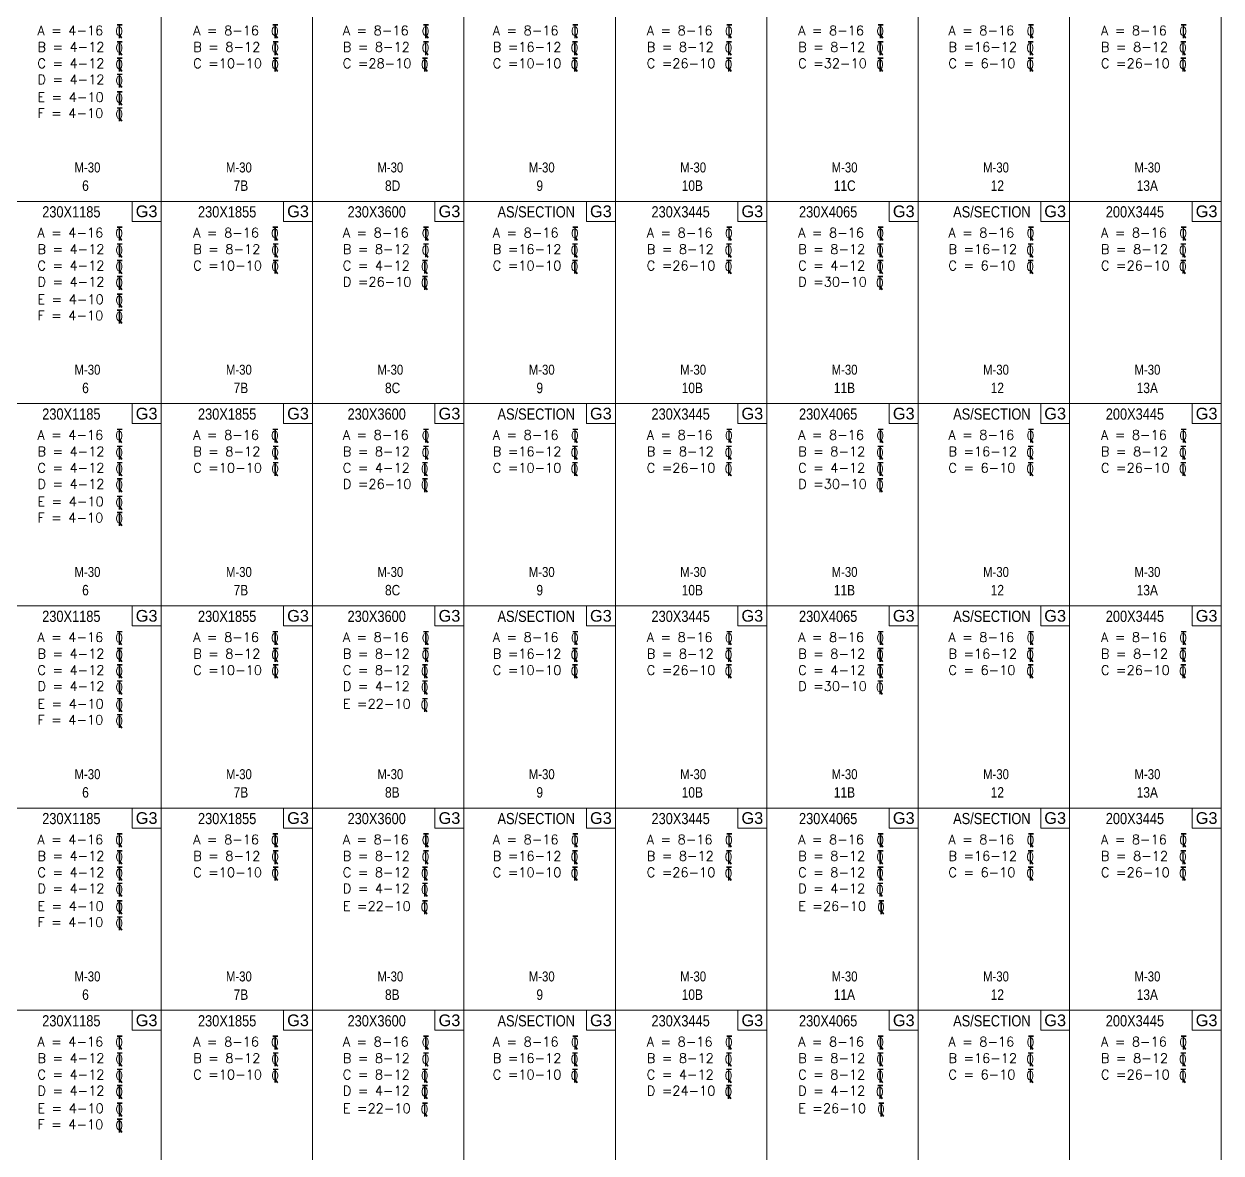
# Model space of a CAD drawing. Header units: millimetres. Extents: x 1123469 to 1752051, y -126924 to 196924.
# Drawn here: x 1588940 to 1613072, y -48790 to -26027 of the extents above; entities that cross this region are included whole.
import ezdxf

# ---------------------------------------------------------------- set-up
doc = ezdxf.new("R2010")
doc.units = ezdxf.units.MM
doc.header["$LTSCALE"] = 500
doc.header["$MEASUREMENT"] = 0
for name, color, linetype, lineweight in [('LINE', 7, 'Continuous', 13), ('TEXT', 7, 'Continuous', 13), ('TEXT 3', 3, 'Continuous', 5), ('TEXT2', 3, 'Continuous', 15), ('TEXT2MM', 3, 'Continuous', 18)]:
    doc.layers.add(name, color=color, linetype=linetype, lineweight=lineweight)
doc.styles.add('ABHI', font='arial.ttf')
doc.styles.add('RAWAT', font='romand.shx', dxfattribs={"height": 115})
doc.styles.add('RD', font='romand.shx', dxfattribs={"height": 200})
doc.styles.add('TEXT', font='ARIALN.TTF', dxfattribs={"width": 0.8})

# ---------------------------------------------------------------- blocks, each defined once
blk = doc.blocks.new('T')
at = {"layer": 'LINE'}
for p, q in [((-27, 79), (39, 79)), ((-27, 72), (39, 72)), ((-2, 70), (-2, -99)), ((5, 70), (5, -99)), ((1, -61), (31, -100)), ((7, -57), (36, -96))]:
    blk.add_line(p, q, dxfattribs=at)
at = {"layer": 'LINE', "style": 'RAWAT'}
blk.add_text('0', height=115, dxfattribs=at).set_placement((-50, -63))

msp = doc.modelspace()

# ---------------------------------------------------------------- linework, layer by layer
at = {"layer": 'LINE', "color": 1}
for p, q in [((1591704.3, -71371.1, -2437250811), (1591704.3, -1062, -2437250811)), ((1594756.8, -71371.1, -2437250811), (1594756.8, -1062, -2437250811)), ((1597809.3, -71371.1, -2437250811), (1597809.3, -1062, -2437250811)), ((1600861.8, -71371.1, -2437250811), (1600861.8, -1062, -2437250811)), ((1603914.3, -71371.1, -2437250811), (1603914.3, -1062, -2437250811)), ((1606966.8, -71371.1, -2437250811), (1606966.8, -1062, -2437250811)), ((1610019.3, -71371.1, -2437250811), (1610019.3, -1062, -2437250811)), ((1565791.1, -29603.3, -2437250811), (1613071.8, -29603.3, -2437250811)), ((1565791.1, -33680.6, -2437250811), (1613071.8, -33680.6, -2437250811)), ((1565791.1, -37758, -2437250811), (1613071.8, -37758, -2437250811)), ((1565791.1, -41835.3, -2437250811), (1613071.8, -41835.3, -2437250811)), ((1565791.1, -45912.6, -2437250811), (1613071.8, -45912.6, -2437250811))]:
    msp.add_line(p, q, dxfattribs=at)
at = {"layer": 'LINE', "color": 2}
msp.add_line((1613071.8, -71371.1, -2437250811), (1613071.8, -1062, -2437250811), dxfattribs=at)
at = {"layer": 'TEXT2', "color": 7, "lineweight": 20, "elevation": -2437250811}
for points in [[(1591704.3, -29603.3), (1591120.5, -29603.3), (1591120.5, -30006.5), (1591704.3, -30006.5)], [(1594756.8, -29603.3), (1594173, -29603.3), (1594173, -30006.5), (1594756.8, -30006.5)], [(1597809.3, -29603.3), (1597225.5, -29603.3), (1597225.5, -30006.5), (1597809.3, -30006.5)], [(1600861.8, -29603.3), (1600278, -29603.3), (1600278, -30006.5), (1600861.8, -30006.5)], [(1603914.3, -29603.3), (1603330.5, -29603.3), (1603330.5, -30006.5), (1603914.3, -30006.5)], [(1606966.8, -29603.3), (1606383, -29603.3), (1606383, -30006.5), (1606966.8, -30006.5)], [(1610019.3, -29603.3), (1609435.5, -29603.3), (1609435.5, -30006.5), (1610019.3, -30006.5)], [(1613071.8, -29603.3), (1612488.1, -29603.3), (1612488.1, -30006.5), (1613071.8, -30006.5)], [(1591704.3, -33680.6), (1591120.5, -33680.6), (1591120.5, -34083.9), (1591704.3, -34083.9)], [(1594756.8, -33680.6), (1594173, -33680.6), (1594173, -34083.9), (1594756.8, -34083.9)], [(1597809.3, -33680.6), (1597225.5, -33680.6), (1597225.5, -34083.9), (1597809.3, -34083.9)], [(1600861.8, -33680.6), (1600278, -33680.6), (1600278, -34083.9), (1600861.8, -34083.9)], [(1603914.3, -33680.6), (1603330.5, -33680.6), (1603330.5, -34083.9), (1603914.3, -34083.9)], [(1606966.8, -33680.6), (1606383, -33680.6), (1606383, -34083.9), (1606966.8, -34083.9)], [(1610019.3, -33680.6), (1609435.5, -33680.6), (1609435.5, -34083.9), (1610019.3, -34083.9)], [(1613071.8, -33680.6), (1612488.1, -33680.6), (1612488.1, -34083.9), (1613071.8, -34083.9)], [(1591704.3, -37758), (1591120.5, -37758), (1591120.5, -38161.2), (1591704.3, -38161.2)], [(1594756.8, -37758), (1594173, -37758), (1594173, -38161.2), (1594756.8, -38161.2)], [(1597809.3, -37758), (1597225.5, -37758), (1597225.5, -38161.2), (1597809.3, -38161.2)], [(1600861.8, -37758), (1600278, -37758), (1600278, -38161.2), (1600861.8, -38161.2)], [(1603914.3, -37758), (1603330.5, -37758), (1603330.5, -38161.2), (1603914.3, -38161.2)], [(1606966.8, -37758), (1606383, -37758), (1606383, -38161.2), (1606966.8, -38161.2)], [(1610019.3, -37758), (1609435.5, -37758), (1609435.5, -38161.2), (1610019.3, -38161.2)], [(1613071.8, -37758), (1612488.1, -37758), (1612488.1, -38161.2), (1613071.8, -38161.2)], [(1591704.3, -41835.3), (1591120.5, -41835.3), (1591120.5, -42238.5), (1591704.3, -42238.5)], [(1594756.8, -41835.3), (1594173, -41835.3), (1594173, -42238.5), (1594756.8, -42238.5)], [(1597809.3, -41835.3), (1597225.5, -41835.3), (1597225.5, -42238.5), (1597809.3, -42238.5)], [(1600861.8, -41835.3), (1600278, -41835.3), (1600278, -42238.5), (1600861.8, -42238.5)], [(1603914.3, -41835.3), (1603330.5, -41835.3), (1603330.5, -42238.5), (1603914.3, -42238.5)], [(1606966.8, -41835.3), (1606383, -41835.3), (1606383, -42238.5), (1606966.8, -42238.5)], [(1610019.3, -41835.3), (1609435.5, -41835.3), (1609435.5, -42238.5), (1610019.3, -42238.5)], [(1613071.8, -41835.3), (1612488.1, -41835.3), (1612488.1, -42238.5), (1613071.8, -42238.5)], [(1591704.3, -45912.6), (1591120.5, -45912.6), (1591120.5, -46315.9), (1591704.3, -46315.9)], [(1594756.8, -45912.6), (1594173, -45912.6), (1594173, -46315.9), (1594756.8, -46315.9)], [(1597809.3, -45912.6), (1597225.5, -45912.6), (1597225.5, -46315.9), (1597809.3, -46315.9)], [(1600861.8, -45912.6), (1600278, -45912.6), (1600278, -46315.9), (1600861.8, -46315.9)], [(1603914.3, -45912.6), (1603330.5, -45912.6), (1603330.5, -46315.9), (1603914.3, -46315.9)], [(1606966.8, -45912.6), (1606383, -45912.6), (1606383, -46315.9), (1606966.8, -46315.9)], [(1610019.3, -45912.6), (1609435.5, -45912.6), (1609435.5, -46315.9), (1610019.3, -46315.9)], [(1613071.8, -45912.6), (1612488.1, -45912.6), (1612488.1, -46315.9), (1613071.8, -46315.9)]]:
    msp.add_lwpolyline(points, close=True, dxfattribs=at)

# ---------------------------------------------------------------- block references
at = {"layer": 'TEXT', "color": 3, "xscale": 1.53, "yscale": 1.53, "zscale": 1.53}
for p in [(1590859.1, -26161.7), (1593999.8, -26161.7, 0), (1597037.4, -26161.7), (1600045.9, -26161.7), (1603150.2, -26161.7, 0), (1606202.7, -26161.7, 0), (1609231.3, -26161.7), (1612307.7, -26161.7), (1590862.4, -26501.9), (1594003, -26501.9, 0), (1597036.4, -26501.9), (1600040.7, -26501.9), (1603145, -26501.9, 0), (1606197.5, -26501.9, 0), (1609226, -26501.9), (1612302.5, -26501.9), (1590862.4, -26832.2), (1594003, -26832.2, 0), (1597017.9, -26832.2), (1600040.7, -26832.2), (1603145, -26832.2, 0), (1606197.5, -26832.2, 0), (1609226, -26832.2), (1612302.5, -26832.2), (1590862.4, -27157.6), (1590862.4, -27512.2), (1590862.4, -27836.5), (1590859.1, -30239), (1593999.8, -30239, 0), (1597037.4, -30239, 0), (1600045.9, -30239), (1603150.2, -30239, 0), (1606202.7, -30239, 0), (1609231.3, -30239), (1612307.7, -30239), (1590862.4, -30579.2), (1594003, -30579.2, 0), (1597036.4, -30579.2, 0), (1600040.7, -30579.2), (1603145, -30579.2, 0), (1606197.5, -30579.2, 0), (1609226, -30579.2), (1612302.5, -30579.2), (1590862.4, -30909.5), (1594003, -30909.5, 0), (1597017.9, -30909.5, 0), (1600040.7, -30909.5), (1603145, -30909.5, 0), (1606197.5, -30909.5, 0), (1609226, -30909.5), (1612302.5, -30909.5), (1590862.4, -31235), (1597017.9, -31235, 0), (1606193.8, -31235, 0), (1590862.4, -31589.5), (1590862.4, -31913.8), (1590859.1, -34316.4), (1593999.8, -34316.4, 0), (1597037.4, -34316.4), (1600045.9, -34316.4), (1603150.2, -34316.4, 0), (1606202.7, -34316.4, 0), (1609231.3, -34316.4), (1612307.7, -34316.4), (1590862.4, -34656.6), (1594003, -34656.6, 0), (1597036.4, -34656.6), (1600040.7, -34656.6), (1603145, -34656.6, 0), (1606197.5, -34656.6, 0), (1609226, -34656.6), (1612302.5, -34656.6), (1590862.4, -34986.9), (1594003, -34986.9, 0), (1597017.9, -34986.9), (1600040.7, -34986.9), (1603145, -34986.9, 0), (1606197.5, -34986.9, 0), (1609226, -34986.9), (1612302.5, -34986.9), (1590862.4, -35312.3), (1597017.9, -35312.3), (1606193.8, -35312.3, 0), (1590862.4, -35666.9), (1590862.4, -35991.1), (1590859.1, -38393.7), (1593999.8, -38393.7, 0), (1597037.4, -38393.7), (1600045.9, -38393.7), (1603150.2, -38393.7, 0), (1606202.7, -38393.7, 0), (1609231.3, -38393.7), (1612307.7, -38393.7, 0), (1590862.4, -38733.9), (1594003, -38733.9, 0), (1597036.4, -38733.9), (1600040.7, -38733.9), (1603145, -38733.9, 0), (1606197.5, -38733.9, 0), (1609226, -38733.9), (1612302.5, -38733.9, 0), (1590862.4, -39064.2), (1594003, -39064.2, 0), (1597017.9, -39064.2), (1600040.7, -39064.2), (1603145, -39064.2, 0), (1606197.5, -39064.2, 0), (1609226, -39064.2), (1612302.5, -39064.2, 0), (1590862.4, -39389.6), (1597017.9, -39389.6), (1606193.8, -39389.6, 0), (1590862.4, -39744.2), (1597015.7, -39744.2), (1590862.4, -40068.4), (1590859.1, -42471), (1593999.8, -42471, 0), (1597037.4, -42471), (1600045.9, -42471), (1603150.2, -42471, 0), (1606202.7, -42471, 0), (1609231.3, -42471, 0), (1612307.7, -42471), (1590862.4, -42811.2), (1594003, -42811.2, 0), (1597036.4, -42811.2), (1600040.7, -42811.2), (1603145, -42811.2, 0), (1606197.5, -42811.2, 0), (1609226, -42811.2, 0), (1612302.5, -42811.2), (1590862.4, -43141.5), (1594003, -43141.5, 0), (1597017.9, -43141.5), (1600040.7, -43141.5), (1603145, -43141.5, 0), (1606197.5, -43141.5, 0), (1609226, -43141.5, 0), (1612302.5, -43141.5), (1590862.4, -43467), (1597017.9, -43467), (1606193.8, -43467, 0), (1590862.4, -43821.5), (1597015.7, -43821.5), (1606217, -43821.5, 0), (1590862.4, -44145.8), (1590859.1, -46548.3), (1593999.8, -46548.3, 0), (1597037.4, -46548.3), (1600045.9, -46548.3), (1603150.2, -46548.3, 0), (1606202.7, -46548.3, 0), (1609231.3, -46548.3, 0), (1612307.7, -46548.3), (1590862.4, -46888.6), (1594003, -46888.6, 0), (1597036.4, -46888.6), (1600040.7, -46888.6), (1603145, -46888.6, 0), (1606197.5, -46888.6, 0), (1609226, -46888.6, 0), (1612302.5, -46888.6), (1590862.4, -47218.8), (1594003, -47218.8, 0), (1597017.9, -47218.8), (1600040.7, -47218.8), (1603145, -47218.8, 0), (1606197.5, -47218.8, 0), (1609226, -47218.8, 0), (1612302.5, -47218.8), (1590862.4, -47544.3), (1597017.9, -47544.3), (1603141.3, -47544.3, 0), (1606193.8, -47544.3, 0), (1590862.4, -47898.9), (1597015.7, -47898.9), (1606217, -47898.9, 0), (1590862.4, -48223.1)]:
    msp.add_blockref('T', p, dxfattribs=at)

# ---------------------------------------------------------------- texts
at = {"layer": 'TEXT', "color": 3, "style": 'RD'}
for s, p in [('A = 4-16', (1589211.3, -26253.8, -245631.4)), ('A = 8-16', (1592352, -26253.8, -245631.4)), ('A = 8-16', (1595366.8, -26253.8, -245631.4)), ('A = 8-16', (1598389.6, -26253.8, -245631.4)), ('A = 8-16', (1601493.9, -26253.8, -245631.4)), ('A = 8-16', (1604546.4, -26253.8, -245631.4)), ('A = 8-16', (1607575, -26253.8, -245631.4)), ('A = 8-16', (1610651.4, -26253.8, -245631.4)), ('B = 4-12', (1589211.3, -26586.9, -245631.4)), ('B = 8-12', (1592352, -26586.9, -245631.4)), ('B = 8-12', (1595366.8, -26586.9, -245631.4)), ('B =16-12', (1598389.6, -26586.9, -245631.4)), ('B = 8-12', (1601493.9, -26586.9, -245631.4)), ('B = 8-12', (1604546.4, -26586.9, -245631.4)), ('B =16-12', (1607575, -26586.9, -245631.4)), ('B = 8-12', (1610651.4, -26586.9, -245631.4)), ('C = 4-12', (1589211.3, -26917.2, -245631.4)), ('C =10-10', (1592352, -26917.2, -245631.4)), ('C =28-10', (1595366.8, -26917.2, -245631.4)), ('C =10-10', (1598389.6, -26917.2, -245631.4)), ('C =26-10', (1601493.9, -26917.2, -245631.4)), ('C =32-10', (1604546.4, -26917.2, -245631.4)), ('C = 6-10', (1607575, -26917.2, -245631.4)), ('C =26-10', (1610651.4, -26917.2, -245631.4)), ('D = 4-12', (1589211.3, -27242.7, -245631.4)), ('E = 4-10', (1589211.3, -27597.2, -245631.4)), ('F = 4-10', (1589211.3, -27921.5, -245631.4)), ('A = 4-16', (1589211.3, -30331.1, -245631.4)), ('A = 8-16', (1592352, -30331.1, -245631.4)), ('A = 8-16', (1595366.8, -30331.1, -245631.4)), ('A = 8-16', (1598389.6, -30331.1, -245631.4)), ('A = 8-16', (1601493.9, -30331.1, -245631.4)), ('A = 8-16', (1604546.4, -30331.1, -245631.4)), ('A = 8-16', (1607575, -30331.1, -245631.4)), ('A = 8-16', (1610651.4, -30331.1, -245631.4)), ('B = 4-12', (1589211.3, -30664.3, -245631.4)), ('B = 8-12', (1592352, -30664.3, -245631.4)), ('B = 8-12', (1595366.8, -30664.3, -245631.4)), ('B =16-12', (1598389.6, -30664.3, -245631.4)), ('B = 8-12', (1601493.9, -30664.3, -245631.4)), ('B = 8-12', (1604546.4, -30664.3, -245631.4)), ('B =16-12', (1607575, -30664.3, -245631.4)), ('B = 8-12', (1610651.4, -30664.3, -245631.4)), ('C = 4-12', (1589211.3, -30994.5, -245631.4)), ('C =10-10', (1592352, -30994.5, -245631.4)), ('C = 4-12', (1595366.8, -30994.5, -245631.4)), ('C =10-10', (1598389.6, -30994.5, -245631.4)), ('C =26-10', (1601493.9, -30994.5, -245631.4)), ('C = 4-12', (1604546.4, -30994.5, -245631.4)), ('C = 6-10', (1607575, -30994.5, -245631.4)), ('C =26-10', (1610651.4, -30994.5, -245631.4)), ('D = 4-12', (1589211.3, -31320, -245631.4)), ('D =26-10', (1595366.8, -31320, -245631.4)), ('D =30-10', (1604546.4, -31320, -245631.4)), ('E = 4-10', (1589211.3, -31674.6, -245631.4)), ('F = 4-10', (1589211.3, -31998.8, -245631.4)), ('A = 4-16', (1589211.3, -34408.5, -245631.4)), ('A = 8-16', (1592352, -34408.5, -245631.4)), ('A = 8-16', (1595366.8, -34408.5, -245631.4)), ('A = 8-16', (1598389.6, -34408.5, -245631.4)), ('A = 8-16', (1601493.9, -34408.5, -245631.4)), ('A = 8-16', (1604546.4, -34408.5, -245631.4)), ('A = 8-16', (1607575, -34408.5, -245631.4)), ('A = 8-16', (1610651.4, -34408.5, -245631.4)), ('B = 4-12', (1589211.3, -34741.6, -245631.4)), ('B = 8-12', (1592352, -34741.6, -245631.4)), ('B = 8-12', (1595366.8, -34741.6, -245631.4)), ('B =16-12', (1598389.6, -34741.6, -245631.4)), ('B = 8-12', (1601493.9, -34741.6, -245631.4)), ('B = 8-12', (1604546.4, -34741.6, -245631.4)), ('B =16-12', (1607575, -34741.6, -245631.4)), ('B = 8-12', (1610651.4, -34741.6, -245631.4)), ('C = 4-12', (1589211.3, -35071.9, -245631.4)), ('C =10-10', (1592352, -35071.9, -245631.4)), ('C = 4-12', (1595366.8, -35071.9, -245631.4)), ('C =10-10', (1598389.6, -35071.9, -245631.4)), ('C =26-10', (1601493.9, -35071.9, -245631.4)), ('C = 4-12', (1604546.4, -35071.9, -245631.4)), ('C = 6-10', (1607575, -35071.9, -245631.4)), ('C =26-10', (1610651.4, -35071.9, -245631.4)), ('D = 4-12', (1589211.3, -35397.3, -245631.4)), ('D =26-10', (1595366.8, -35397.3, -245631.4)), ('D =30-10', (1604546.4, -35397.3, -245631.4)), ('E = 4-10', (1589211.3, -35751.9, -245631.4)), ('F = 4-10', (1589211.3, -36076.1, -245631.4)), ('A = 4-16', (1589211.3, -38485.8, -245631.4)), ('A = 8-16', (1592352, -38485.8, -245631.4)), ('A = 8-16', (1595366.8, -38485.8, -245631.4)), ('A = 8-16', (1598389.6, -38485.8, -245631.4)), ('A = 8-16', (1601493.9, -38485.8, -245631.4)), ('A = 8-16', (1604546.4, -38485.8, -245631.4)), ('A = 8-16', (1607575, -38485.8, -245631.4)), ('A = 8-16', (1610651.4, -38485.8, -245631.4)), ('B = 4-12', (1589211.3, -38818.9, -245631.4)), ('B = 8-12', (1592352, -38818.9, -245631.4)), ('B = 8-12', (1595366.8, -38818.9, -245631.4)), ('B =16-12', (1598389.6, -38818.9, -245631.4)), ('B = 8-12', (1601493.9, -38818.9, -245631.4)), ('B = 8-12', (1604546.4, -38818.9, -245631.4)), ('B =16-12', (1607575, -38818.9, -245631.4)), ('B = 8-12', (1610651.4, -38818.9, -245631.4)), ('C = 4-12', (1589211.3, -39149.2, -245631.4)), ('C =10-10', (1592352, -39149.2, -245631.4)), ('C = 8-12', (1595366.8, -39149.2, -245631.4)), ('C =10-10', (1598389.6, -39149.2, -245631.4)), ('C =26-10', (1601493.9, -39149.2, -245631.4)), ('C = 4-12', (1604546.4, -39149.2, -245631.4)), ('C = 6-10', (1607575, -39149.2, -245631.4)), ('C =26-10', (1610651.4, -39149.2, -245631.4)), ('D = 4-12', (1589211.3, -39474.6, -245631.4)), ('D = 4-12', (1595366.8, -39474.6, -245631.4)), ('D =30-10', (1604546.4, -39474.6, -245631.4)), ('E = 4-10', (1589211.3, -39829.2, -245631.4)), ('E =22-10', (1595366.8, -39829.2, -245631.4)), ('F = 4-10', (1589211.3, -40153.5, -245631.4)), ('A = 4-16', (1589211.3, -42563.1, -245631.4)), ('A = 8-16', (1592352, -42563.1, -245631.4)), ('A = 8-16', (1595366.8, -42563.1, -245631.4)), ('A = 8-16', (1598389.6, -42563.1, -245631.4)), ('A = 8-16', (1601493.9, -42563.1, -245631.4)), ('A = 8-16', (1604546.4, -42563.1, -245631.4)), ('A = 8-16', (1607575, -42563.1, -245631.4)), ('A = 8-16', (1610651.4, -42563.1, -245631.4)), ('B = 4-12', (1589211.3, -42896.2, -245631.4)), ('B = 8-12', (1592352, -42896.2, -245631.4)), ('B = 8-12', (1595366.8, -42896.2, -245631.4)), ('B =16-12', (1598389.6, -42896.2, -245631.4)), ('B = 8-12', (1601493.9, -42896.2, -245631.4)), ('B = 8-12', (1604546.4, -42896.2, -245631.4)), ('B =16-12', (1607575, -42896.2, -245631.4)), ('B = 8-12', (1610651.4, -42896.2, -245631.4)), ('C = 4-12', (1589211.3, -43226.5, -245631.4)), ('C =10-10', (1592352, -43226.5, -245631.4)), ('C = 8-12', (1595366.8, -43226.5, -245631.4)), ('C =10-10', (1598389.6, -43226.5, -245631.4)), ('C =26-10', (1601493.9, -43226.5, -245631.4)), ('C = 8-12', (1604546.4, -43226.5, -245631.4)), ('C = 6-10', (1607575, -43226.5, -245631.4)), ('C =26-10', (1610651.4, -43226.5, -245631.4)), ('D = 4-12', (1589211.3, -43552, -245631.4)), ('D = 4-12', (1595366.8, -43552, -245631.4)), ('D = 4-12', (1604546.4, -43552, -245631.4)), ('E = 4-10', (1589211.3, -43906.5, -245631.4)), ('E =22-10', (1595366.8, -43906.5, -245631.4)), ('E =26-10', (1604546.4, -43906.5, -245631.4)), ('F = 4-10', (1589211.3, -44230.8, -245631.4)), ('A = 4-16', (1589211.3, -46640.4, -245631.4)), ('A = 8-16', (1592352, -46640.4, -245631.4)), ('A = 8-16', (1595366.8, -46640.4, -245631.4)), ('A = 8-16', (1598389.6, -46640.4, -245631.4)), ('A = 8-16', (1601493.9, -46640.4, -245631.4)), ('A = 8-16', (1604546.4, -46640.4, -245631.4)), ('A = 8-16', (1607575, -46640.4, -245631.4)), ('A = 8-16', (1610651.4, -46640.4, -245631.4)), ('B = 4-12', (1589211.3, -46973.6, -245631.4)), ('B = 8-12', (1592352, -46973.6, -245631.4)), ('B = 8-12', (1595366.8, -46973.6, -245631.4)), ('B =16-12', (1598389.6, -46973.6, -245631.4)), ('B = 8-12', (1601493.9, -46973.6, -245631.4)), ('B = 8-12', (1604546.4, -46973.6, -245631.4)), ('B =16-12', (1607575, -46973.6, -245631.4)), ('B = 8-12', (1610651.4, -46973.6, -245631.4)), ('C = 4-12', (1589211.3, -47303.9, -245631.4)), ('C =10-10', (1592352, -47303.9, -245631.4)), ('C = 8-12', (1595366.8, -47303.9, -245631.4)), ('C =10-10', (1598389.6, -47303.9, -245631.4)), ('C = 4-12', (1601493.9, -47303.9, -245631.4)), ('C = 8-12', (1604546.4, -47303.9, -245631.4)), ('C = 6-10', (1607575, -47303.9, -245631.4)), ('C =26-10', (1610651.4, -47303.9, -245631.4)), ('D = 4-12', (1589211.3, -47629.3, -245631.4)), ('D = 4-12', (1595366.8, -47629.3, -245631.4)), ('D =24-10', (1601493.9, -47629.3, -245631.4)), ('D = 4-12', (1604546.4, -47629.3, -245631.4)), ('E = 4-10', (1589211.3, -47983.9, -245631.4)), ('E =22-10', (1595366.8, -47983.9, -245631.4)), ('E =26-10', (1604546.4, -47983.9, -245631.4)), ('F = 4-10', (1589211.3, -48308.1, -245631.4))]:
    msp.add_text(s, height=191.25, dxfattribs=at).set_placement(p)
at = {"layer": 'TEXT 3', "color": 6, "linetype": 'Continuous', "style": 'TEXT'}
for s, height, p in [('M-30', 200, (1589959.1, -29020.1, -2437250807.1)), ('M-30', 200, (1593011.6, -29020.1, -2437250807.1)), ('M-30', 200, (1596064.1, -29020.1, -2437250807.1)), ('M-30', 200, (1599116.6, -29020.1, -2437250807.1)), ('M-30', 200, (1602169.1, -29020.1, -2437250807.1)), ('M-30', 200, (1605221.6, -29020.1, -2437250807.1)), ('M-30', 200, (1608274.1, -29020.1, -2437250807.1)), ('M-30', 200, (1611326.6, -29020.1, -2437250807.1)), ('230X1185', 225, (1589307.7, -29927.1, -2437250807.1)), ('230X1855', 225, (1592448.4, -29927.1, -2437250807.1)), ('230X3600', 225, (1595463.2, -29927.1, -2437250807.1)), ('AS/SECTION', 225, (1598486.1, -29927.1, -2437250807.1)), ('230X3445', 225, (1601590.3, -29927.1, -2437250807.1)), ('230X4065', 225, (1604563.8, -29927.1, -2437250807.1)), ('AS/SECTION', 225, (1607671.4, -29927.1, -2437250807.1)), ('200X3445', 225, (1610747.8, -29927.1, -2437250807.1)), ('M-30', 200, (1589959.1, -33097.4, -2437250807.1)), ('M-30', 200, (1593011.6, -33097.4, -2437250807.1)), ('M-30', 200, (1596064.1, -33097.4, -2437250807.1)), ('M-30', 200, (1599116.6, -33097.4, -2437250807.1)), ('M-30', 200, (1602169.1, -33097.4, -2437250807.1)), ('M-30', 200, (1605221.6, -33097.4, -2437250807.1)), ('M-30', 200, (1608274.1, -33097.4, -2437250807.1)), ('M-30', 200, (1611326.6, -33097.4, -2437250807.1)), ('230X1185', 225, (1589307.7, -34004.4, -2437250807.1)), ('230X1855', 225, (1592448.4, -34004.4, -2437250807.1)), ('230X3600', 225, (1595463.2, -34004.4, -2437250807.1)), ('AS/SECTION', 225, (1598486.1, -34004.4, -2437250807.1)), ('230X3445', 225, (1601590.3, -34004.4, -2437250807.1)), ('230X4065', 225, (1604563.8, -34004.4, -2437250807.1)), ('AS/SECTION', 225, (1607671.4, -34004.4, -2437250807.1)), ('200X3445', 225, (1610747.8, -34004.4, -2437250807.1)), ('M-30', 200, (1589959.1, -37174.8, -2437250807.1)), ('M-30', 200, (1593011.6, -37174.8, -2437250807.1)), ('M-30', 200, (1596064.1, -37174.8, -2437250807.1)), ('M-30', 200, (1599116.6, -37174.8, -2437250807.1)), ('M-30', 200, (1602169.1, -37174.8, -2437250807.1)), ('M-30', 200, (1605221.6, -37174.8, -2437250807.1)), ('M-30', 200, (1608274.1, -37174.8, -2437250807.1)), ('M-30', 200, (1611326.6, -37174.8, -2437250807.1)), ('230X1185', 225, (1589307.7, -38081.7, -2437250807.1)), ('230X1855', 225, (1592448.4, -38081.7, -2437250807.1)), ('230X3600', 225, (1595463.2, -38081.7, -2437250807.1)), ('AS/SECTION', 225, (1598486.1, -38081.7, -2437250807.1)), ('230X3445', 225, (1601590.3, -38081.7, -2437250807.1)), ('230X4065', 225, (1604563.8, -38081.7, -2437250807.1)), ('AS/SECTION', 225, (1607671.4, -38081.7, -2437250807.1)), ('200X3445', 225, (1610747.8, -38081.7, -2437250807.1)), ('M-30', 200, (1589959.1, -41252.1, -2437250807.1)), ('M-30', 200, (1593011.6, -41252.1, -2437250807.1)), ('M-30', 200, (1596064.1, -41252.1, -2437250807.1)), ('M-30', 200, (1599116.6, -41252.1, -2437250807.1)), ('M-30', 200, (1602169.1, -41252.1, -2437250807.1)), ('M-30', 200, (1605221.6, -41252.1, -2437250807.1)), ('M-30', 200, (1608274.1, -41252.1, -2437250807.1)), ('M-30', 200, (1611326.6, -41252.1, -2437250807.1)), ('230X1185', 225, (1589307.7, -42159, -2437250807.1)), ('230X1855', 225, (1592448.4, -42159, -2437250807.1)), ('230X3600', 225, (1595463.2, -42159, -2437250807.1)), ('AS/SECTION', 225, (1598486.1, -42159, -2437250807.1)), ('230X3445', 225, (1601590.3, -42159, -2437250807.1)), ('230X4065', 225, (1604563.8, -42159, -2437250807.1)), ('AS/SECTION', 225, (1607671.4, -42159, -2437250807.1)), ('200X3445', 225, (1610747.8, -42159, -2437250807.1)), ('M-30', 200, (1589959.1, -45329.4, -2437250807.1)), ('M-30', 200, (1593011.6, -45329.4, -2437250807.1)), ('M-30', 200, (1596064.1, -45329.4, -2437250807.1)), ('M-30', 200, (1599116.6, -45329.4, -2437250807.1)), ('M-30', 200, (1602169.1, -45329.4, -2437250807.1)), ('M-30', 200, (1605221.6, -45329.4, -2437250807.1)), ('M-30', 200, (1608274.1, -45329.4, -2437250807.1)), ('M-30', 200, (1611326.6, -45329.4, -2437250807.1)), ('230X1185', 225, (1589307.7, -46236.4, -2437250807.1)), ('230X1855', 225, (1592448.4, -46236.4, -2437250807.1)), ('230X3600', 225, (1595463.2, -46236.4, -2437250807.1)), ('AS/SECTION', 225, (1598486.1, -46236.4, -2437250807.1)), ('230X3445', 225, (1601590.3, -46236.4, -2437250807.1)), ('230X4065', 225, (1604563.8, -46236.4, -2437250807.1)), ('AS/SECTION', 225, (1607671.4, -46236.4, -2437250807.1)), ('200X3445', 225, (1610747.8, -46236.4, -2437250807.1))]:
    msp.add_text(s, height=height, dxfattribs=at).set_placement(p)
at = {"layer": 'TEXT2', "color": 7, "style": 'ABHI'}
for p in [(1591192.9, -29922.3, -2437250811), (1594245.4, -29922.3, -2437250811), (1597297.9, -29922.3, -2437250811), (1600350.4, -29922.3, -2437250811), (1603403, -29922.3, -2437250811), (1606455.5, -29922.3, -2437250811), (1609508, -29922.3, -2437250811), (1612560.5, -29922.3, -2437250811), (1591192.9, -33999.7, -2437250811), (1594245.4, -33999.7, -2437250811), (1597297.9, -33999.7, -2437250811), (1600350.4, -33999.7, -2437250811), (1603403, -33999.7, -2437250811), (1606455.5, -33999.7, -2437250811), (1609508, -33999.7, -2437250811), (1612560.5, -33999.7, -2437250811), (1591192.9, -38077, -2437250811), (1594245.4, -38077, -2437250811), (1597297.9, -38077, -2437250811), (1600350.4, -38077, -2437250811), (1603403, -38077, -2437250811), (1606455.5, -38077, -2437250811), (1609508, -38077, -2437250811), (1612560.5, -38077, -2437250811), (1591192.9, -42154.3, -2437250811), (1594245.4, -42154.3, -2437250811), (1597297.9, -42154.3, -2437250811), (1600350.4, -42154.3, -2437250811), (1603403, -42154.3, -2437250811), (1606455.5, -42154.3, -2437250811), (1609508, -42154.3, -2437250811), (1612560.5, -42154.3, -2437250811), (1591192.9, -46231.6, -2437250811), (1594245.4, -46231.6, -2437250811), (1597297.9, -46231.6, -2437250811), (1600350.4, -46231.6, -2437250811), (1603403, -46231.6, -2437250811), (1606455.5, -46231.6, -2437250811), (1609508, -46231.6, -2437250811), (1612560.5, -46231.6, -2437250811)]:
    msp.add_text('G3', height=235.81, dxfattribs=at).set_placement(p)
at = {"layer": 'TEXT2MM', "color": 4, "linetype": 'Continuous', "style": 'TEXT'}
for s, p in [('6', (1590113.4, -29392.1, -2437250807.1)), ('7B', (1593165.9, -29392.1, -2437250807.1)), ('8D', (1596218.4, -29392.1, -2437250807.1)), ('9', (1599270.9, -29392.1, -2437250807.1)), ('10B', (1602198.9, -29392.1, -2437250807.1)), ('11C', (1605265.5, -29392.1, -2437250807.1)), ('12', (1608428.4, -29392.1, -2437250807.1)), ('13A', (1611371.2, -29392.1, -2437250807.1)), ('6', (1590113.4, -33469.4, -2437250807.1)), ('7B', (1593165.9, -33469.4, -2437250807.1)), ('8C', (1596218.4, -33469.4, -2437250807.1)), ('9', (1599270.9, -33469.4, -2437250807.1)), ('10B', (1602198.9, -33469.4, -2437250807.1)), ('11B', (1605265.5, -33469.4, -2437250807.1)), ('12', (1608428.4, -33469.4, -2437250807.1)), ('13A', (1611371.2, -33469.4, -2437250807.1)), ('6', (1590113.4, -37546.7, -2437250807.1)), ('7B', (1593165.9, -37546.7, -2437250807.1)), ('8C', (1596218.4, -37546.7, -2437250807.1)), ('9', (1599270.9, -37546.7, -2437250807.1)), ('10B', (1602198.9, -37546.7, -2437250807.1)), ('11B', (1605265.5, -37546.7, -2437250807.1)), ('12', (1608428.4, -37546.7, -2437250807.1)), ('13A', (1611371.2, -37546.7, -2437250807.1)), ('6', (1590113.4, -41624.1, -2437250807.1)), ('7B', (1593165.9, -41624.1, -2437250807.1)), ('8B', (1596218.4, -41624.1, -2437250807.1)), ('9', (1599270.9, -41624.1, -2437250807.1)), ('10B', (1602198.9, -41624.1, -2437250807.1)), ('11B', (1605265.5, -41624.1, -2437250807.1)), ('12', (1608428.4, -41624.1, -2437250807.1)), ('13A', (1611371.2, -41624.1, -2437250807.1)), ('6', (1590113.4, -45701.4, -2437250807.1)), ('7B', (1593165.9, -45701.4, -2437250807.1)), ('8B', (1596218.4, -45701.4, -2437250807.1)), ('9', (1599270.9, -45701.4, -2437250807.1)), ('10B', (1602198.9, -45701.4, -2437250807.1)), ('11A', (1605265.5, -45701.4, -2437250807.1)), ('12', (1608428.4, -45701.4, -2437250807.1)), ('13A', (1611371.2, -45701.4, -2437250807.1))]:
    msp.add_text(s, height=210, dxfattribs=at).set_placement(p)

doc.saveas('drawing.dxf')
